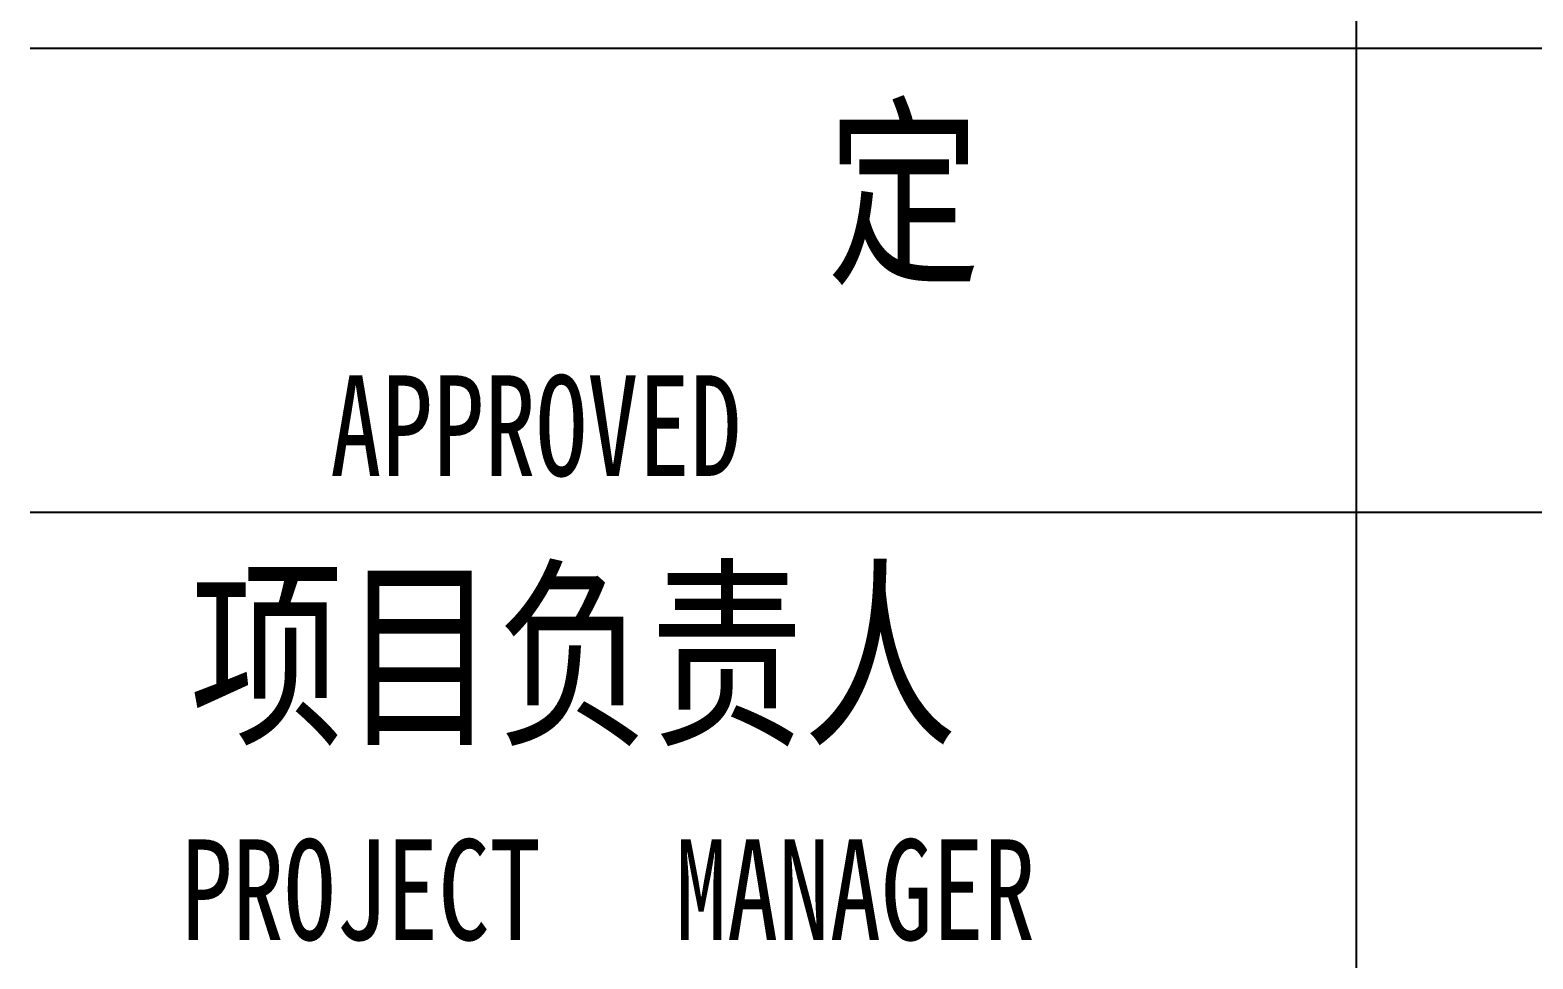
# Model space of a CAD drawing. Extents: x 496261 to 1768172, y 3738341 to 4579341.
# Drawn here: x 497767 to 536008, y 4403317 to 4426966 of the extents above; entities that cross this region are included whole.
import ezdxf

# ---------------------------------------------------------------- set-up
doc = ezdxf.new("R2010")
doc.units = 0
doc.header["$MEASUREMENT"] = 0
doc.layers.get('0').update_dxf_attribs({"color": 8, "linetype": 'CONTINUOUS'})
doc.styles.add('-宋体', font='', dxfattribs={"width": 0.8})
doc.styles.get('-宋体').set_extended_font_data('SimSun')

msp = doc.modelspace()

# ---------------------------------------------------------------- linework, layer by layer
for p, q in [((531521, 4379248), (531521, 4566583)), ((497767, 4426504), (615906, 4426504)), ((497767, 4414690), (615906, 4414690))]:
    msp.add_line(p, q)

# ---------------------------------------------------------------- texts
at = {"style": '-宋体', "width": 0.75}
for s, height, p in [('定', 3815, (518047, 4420902)), ('APPROVED', 2563.6, (505402, 4415613)), ('项目负责人', 3815.1, (501838, 4409151)), ('PROJECT', 2563.6, (501612, 4403799)), ('MANAGER', 2563.6, (514190, 4403799))]:
    msp.add_text(s, height=height, dxfattribs=at).set_placement(p)

doc.saveas('drawing.dxf')
